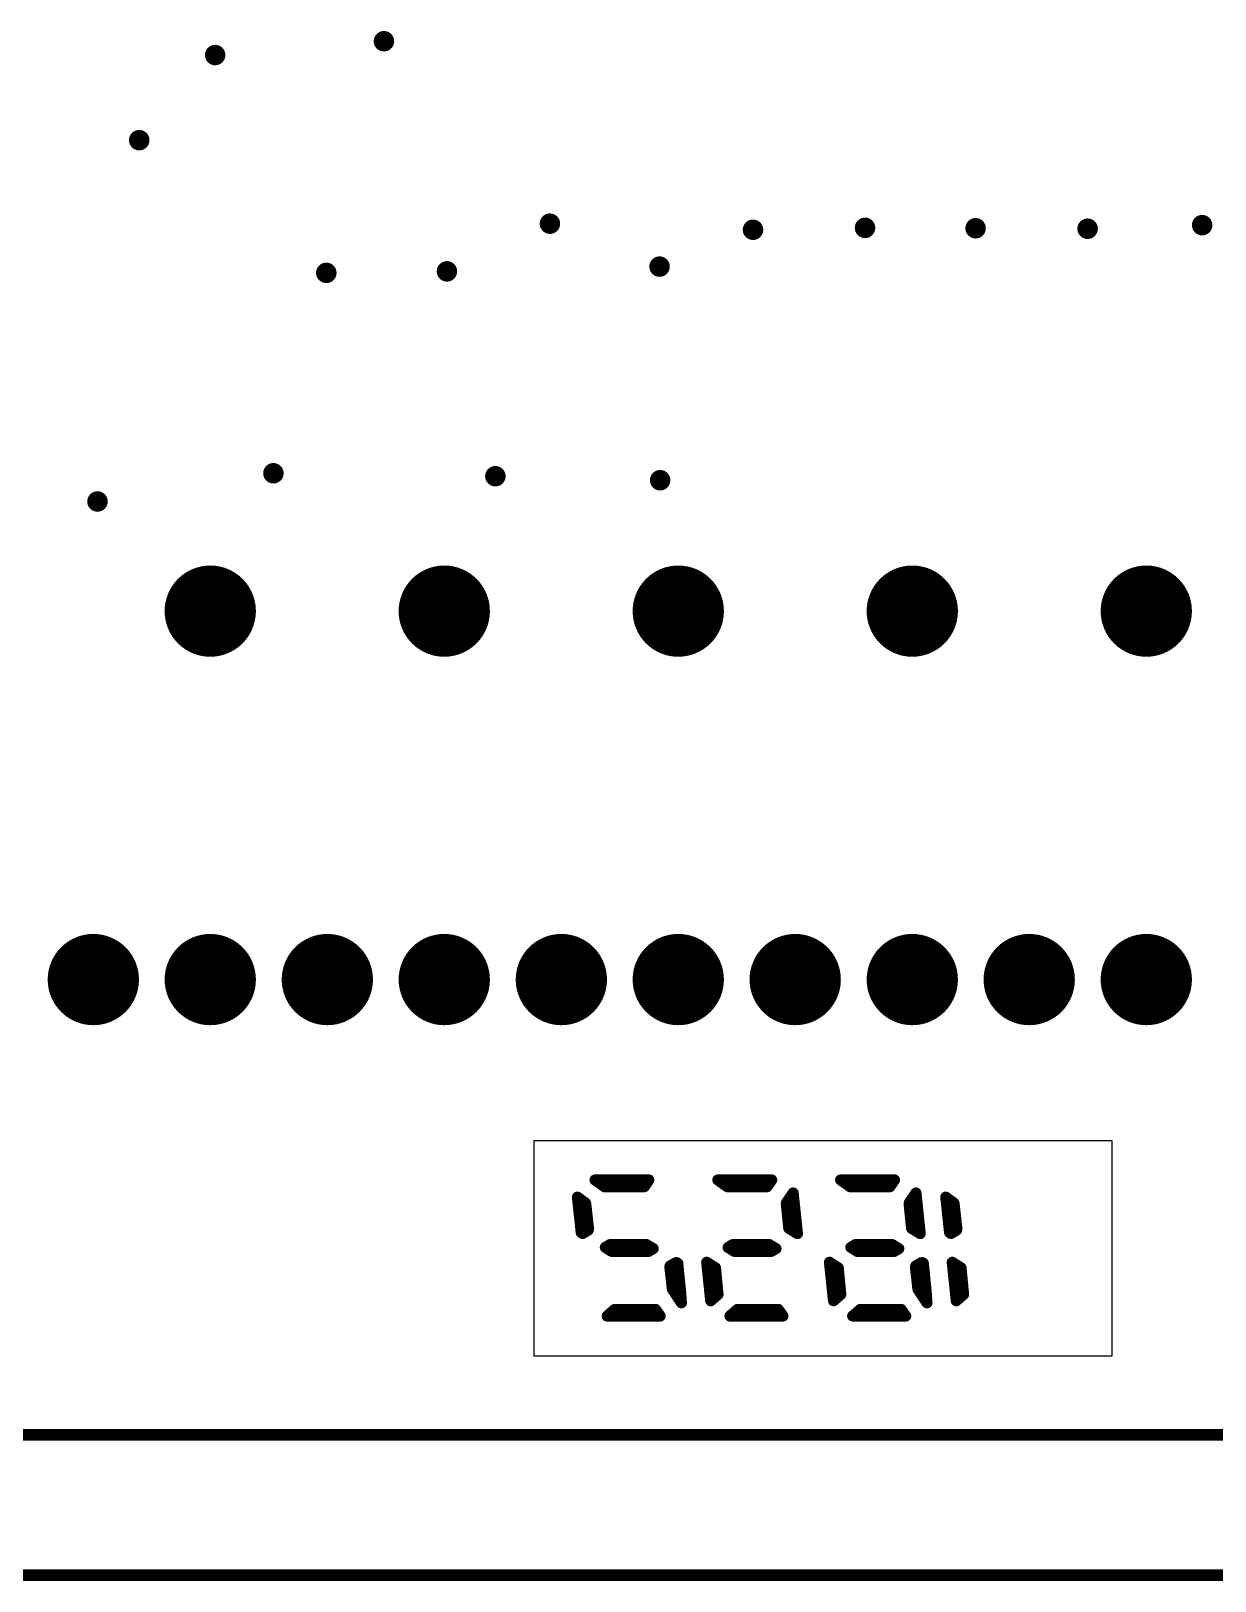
# Model space of a CAD drawing. Header units: inches. Extents: x -10 to 237, y -10 to 218.
# Drawn here: x 48.93 to 69.18, y 111.37 to 137.87 of the extents above; entities that cross this region are included whole.
import ezdxf

# ---------------------------------------------------------------- set-up
doc = ezdxf.new("R2010")
doc.units = ezdxf.units.IN
doc.header["$MEASUREMENT"] = 0
doc.layers.get('0').update_dxf_attribs({"color": 1})
doc.layers.add('1_DRL', color=12, linetype='Continuous')
doc.layers.add('3_GBS', color=52, linetype='Continuous')

# ---------------------------------------------------------------- blocks, each defined once
blk = doc.blocks.new('D11ROUND0_35001X0_35001')
at = {"const_width": 0.175005}
blk.add_lwpolyline([(0.087502, 0, 1), (-0.087502, 0, 1), (0.087502, 0)], format="xyb", dxfattribs=at)
blk = doc.blocks.new('D13ROUND1_1X1_1')
at = {"const_width": 0.55}
blk.add_lwpolyline([(0.275, 0, 1), (-0.275, 0, 1), (0.275, 0)], format="xyb", dxfattribs=at)
blk = doc.blocks.new('D74ROUND1_5605X1_5605')
at = {"const_width": 0.78025}
blk.add_lwpolyline([(0.390125, 0, 1), (-0.390125, 0, 1), (0.390125, 0)], format="xyb", dxfattribs=at)

msp = doc.modelspace()

# ---------------------------------------------------------------- linework, layer by layer
at = {"layer": '3_GBS'}
msp.add_lwpolyline([(67.4147, 115.21945), (67.4147, 118.89798), (57.53321, 118.89798), (57.53321, 115.21945)], close=True, dxfattribs=at)
for points, const_width in [([(58.57677, 118.22648), (58.73971, 118.11069)], 0.18999), ([(59.49762, 118.22648), (58.57677, 118.22648)], 0.18999), ([(58.73971, 118.11069), (59.41873, 118.11069)], 0.18999), ([(58.74367, 118.18993), (59.36874, 118.18993)], 0.18999), ([(59.41873, 118.11069), (59.49762, 118.22648)], 0.18999), ([(60.67577, 118.22648), (60.83871, 118.11069)], 0.18999), ([(61.59663, 118.22648), (60.67577, 118.22648)], 0.18999), ([(60.83871, 118.11069), (61.51773, 118.11069)], 0.18999), ([(60.84268, 118.18993), (61.46775, 118.18993)], 0.18999), ([(61.51773, 118.11069), (61.59663, 118.22648)], 0.18999), ([(62.7748, 118.22648), (62.93772, 118.11069)], 0.18999), ([(63.69566, 118.22648), (62.7748, 118.22648)], 0.18999), ([(62.93772, 118.11069), (63.61674, 118.11069)], 0.18999), ([(62.94168, 118.18993), (63.56675, 118.18993)], 0.18999), ([(63.61674, 118.11069), (63.69566, 118.22648)], 0.18999), ([(58.27578, 117.93273), (58.34078, 117.32771)], 0.18999), ([(58.40976, 117.8339), (58.27578, 117.93273)], 0.18999), ([(58.41776, 117.82095), (58.40976, 117.8339)], 0.18999), ([(61.85195, 117.84079), (61.84669, 117.81879)], 0.18999), ([(61.96396, 118.00347), (61.85195, 117.84079)], 0.18999), ([(62.03681, 117.30904), (61.96396, 118.00347)], 0.18999), ([(63.95095, 117.84079), (63.94569, 117.81879)], 0.18999), ([(64.06297, 118.00347), (63.95095, 117.84079)], 0.18999), ([(64.13581, 117.30904), (64.06297, 118.00347)], 0.18999), ([(64.57279, 117.93273), (64.63779, 117.32771)], 0.18999), ([(64.7068, 117.8339), (64.57279, 117.93273)], 0.18999), ([(64.71478, 117.82095), (64.7068, 117.8339)], 0.18999), ([(58.38236, 117.40967), (58.33798, 117.80931)], 0.18999), ([(58.46646, 117.38249), (58.41776, 117.82095)], 0.18999), ([(61.84669, 117.81879), (61.88926, 117.4002)], 0.18999), ([(61.91837, 117.82834), (61.96094, 117.40972)], 0.18999), ([(63.94569, 117.81879), (63.98826, 117.4002)], 0.18999), ([(64.01737, 117.82834), (64.05997, 117.40972)], 0.18999), ([(64.6794, 117.40967), (64.635, 117.80931)], 0.18999), ([(64.7635, 117.38249), (64.71478, 117.82095)], 0.18999), ([(58.34078, 117.32771), (58.36409, 117.31165)], 0.18999), ([(58.36409, 117.31165), (58.46054, 117.36796)], 0.18999), ([(58.46054, 117.36796), (58.46646, 117.38249)], 0.18999), ([(61.88926, 117.4002), (62.03681, 117.30904)], 0.18999), ([(63.98826, 117.4002), (64.13581, 117.30904)], 0.18999), ([(64.63779, 117.32771), (64.66114, 117.31165)], 0.18999), ([(64.66114, 117.31165), (64.75755, 117.36796)], 0.18999), ([(64.75755, 117.36796), (64.7635, 117.38249)], 0.18999), ([(58.83239, 117.12092), (58.75254, 117.07335)], 0.18999), ([(58.75254, 117.07335), (58.86209, 117.00513)], 0.18999), ([(59.45767, 117.12092), (58.83239, 117.12092)], 0.18999), ([(59.44177, 117.06733), (58.87761, 117.06733)], 0.18999), ([(59.57108, 117.05234), (59.45767, 117.12092)], 0.18999), ([(59.49102, 117.00513), (59.57108, 117.05234)], 0.18999), ([(60.9314, 117.12092), (60.85154, 117.07335)], 0.18999), ([(60.85154, 117.07335), (60.96109, 117.00513)], 0.18999), ([(61.55667, 117.12092), (60.9314, 117.12092)], 0.18999), ([(61.54077, 117.06733), (60.97661, 117.06733)], 0.18999), ([(61.67008, 117.05234), (61.55667, 117.12092)], 0.18999), ([(61.59002, 117.00513), (61.67008, 117.05234)], 0.18999), ([(63.03043, 117.12092), (62.95055, 117.07335)], 0.18999), ([(62.95055, 117.07335), (63.0601, 117.00513)], 0.18999), ([(63.65568, 117.12092), (63.03043, 117.12092)], 0.18999), ([(63.63978, 117.06733), (63.07562, 117.06733)], 0.18999), ([(63.76909, 117.05234), (63.65568, 117.12092)], 0.18999), ([(63.68905, 117.00513), (63.76909, 117.05234)], 0.18999), ([(58.86209, 117.00513), (59.49102, 117.00513)], 0.18999), ([(59.95888, 116.81193), (59.86061, 116.75603)], 0.18999), ([(59.97217, 116.81226), (59.95888, 116.81193)], 0.18999), ([(59.99096, 116.80045), (59.97217, 116.81226)], 0.18999), ([(60.04108, 116.29771), (59.99096, 116.80045)], 0.18999), ([(60.48563, 116.81871), (60.55416, 116.16085)], 0.18999), ([(60.63577, 116.72311), (60.48563, 116.81871)], 0.18999), ([(60.96109, 117.00513), (61.59002, 117.00513)], 0.18999), ([(62.58463, 116.81871), (62.65316, 116.16085)], 0.18999), ([(62.73477, 116.72311), (62.58463, 116.81871)], 0.18999), ([(63.0601, 117.00513), (63.68905, 117.00513)], 0.18999), ([(64.15689, 116.81193), (64.05862, 116.75603)], 0.18999), ([(64.17018, 116.81226), (64.15689, 116.81193)], 0.18999), ([(64.18898, 116.80045), (64.17018, 116.81226)], 0.18999), ([(64.23909, 116.29771), (64.18898, 116.80045)], 0.18999), ([(64.68364, 116.81871), (64.75217, 116.16085)], 0.18999), ([(64.83378, 116.72311), (64.68364, 116.81871)], 0.18999), ([(59.86061, 116.75603), (59.85558, 116.74249)], 0.18999), ([(59.85558, 116.74249), (59.89891, 116.35798)], 0.18999), ([(59.93166, 116.71473), (59.97499, 116.33027)], 0.18999), ([(60.58154, 116.2608), (60.53831, 116.71399)], 0.18999), ([(60.67903, 116.26992), (60.63577, 116.72311)], 0.18999), ([(62.68055, 116.2608), (62.63731, 116.71399)], 0.18999), ([(62.77803, 116.26992), (62.73477, 116.72311)], 0.18999), ([(64.05862, 116.75603), (64.05359, 116.74249)], 0.18999), ([(64.05359, 116.74249), (64.09693, 116.35798)], 0.18999), ([(64.12967, 116.71473), (64.173, 116.33027)], 0.18999), ([(64.77955, 116.2608), (64.73632, 116.71399)], 0.18999), ([(64.87704, 116.26992), (64.83378, 116.72311)], 0.18999), ([(59.89891, 116.35798), (60.05302, 116.12608)], 0.18999), ([(60.05302, 116.12608), (60.04108, 116.29771)], 0.18999), ([(60.55416, 116.16085), (60.67903, 116.26992)], 0.18999), ([(62.65316, 116.16085), (62.77803, 116.26992)], 0.18999), ([(64.09693, 116.35798), (64.25103, 116.12608)], 0.18999), ([(64.25103, 116.12608), (64.23909, 116.29771)], 0.18999), ([(64.75217, 116.16085), (64.87704, 116.26992)], 0.18999), ([(58.91416, 116.01305), (58.78327, 115.89959)], 0.18999), ([(59.61035, 116.01305), (58.91416, 116.01305)], 0.18999), ([(59.68967, 115.89959), (59.61035, 116.01305)], 0.18999), ([(61.01316, 116.01305), (60.88228, 115.89959)], 0.18999), ([(61.70935, 116.01305), (61.01316, 116.01305)], 0.18999), ([(61.78867, 115.89959), (61.70935, 116.01305)], 0.18999), ([(63.11217, 116.01305), (62.98128, 115.89959)], 0.18999), ([(63.80836, 116.01305), (63.11217, 116.01305)], 0.18999), ([(63.88768, 115.89959), (63.80836, 116.01305)], 0.18999), ([(58.78327, 115.89959), (59.68967, 115.89959)], 0.18999), ([(59.59003, 115.94396), (58.89384, 115.94396)], 0.18999), ([(60.88228, 115.89959), (61.78867, 115.89959)], 0.18999), ([(61.68903, 115.94396), (60.99284, 115.94396)], 0.18999), ([(62.98128, 115.89959), (63.88768, 115.89959)], 0.18999), ([(63.78804, 115.94396), (63.09185, 115.94396)], 0.18999), ([(0, 113.86977), (112.39477, 113.86977)], 0.2), ([(17.97997, 111.46978), (87.40983, 111.46978)], 0.2)]:
    msp.add_lwpolyline(points, dxfattribs=dict(at, const_width=const_width))
at = {"layer": '3_GBS', "const_width": 0.094995}
for points in [[(58.529273, 118.22648, 1), (58.624268, 118.22648, 1), (58.529273, 118.22648)], [(58.529273, 118.22648, 1), (58.624268, 118.22648, 1), (58.529273, 118.22648)], [(58.529273, 118.22648, 1), (58.624268, 118.22648, 1), (58.529273, 118.22648)], [(58.692213, 118.11069, 1), (58.787208, 118.11069, 1), (58.692213, 118.11069)], [(58.692213, 118.11069, 1), (58.787208, 118.11069, 1), (58.692213, 118.11069)], [(58.692213, 118.11069, 1), (58.787208, 118.11069, 1), (58.692213, 118.11069)], [(58.696173, 118.18993, 1), (58.791168, 118.18993, 1), (58.696173, 118.18993)], [(59.321243, 118.18993, 1), (59.416238, 118.18993, 1), (59.321243, 118.18993)], [(59.321243, 118.18993, 1), (59.416238, 118.18993, 1), (59.321243, 118.18993)], [(59.371232, 118.11069, 1), (59.466227, 118.11069, 1), (59.371232, 118.11069)], [(59.371232, 118.11069, 1), (59.466227, 118.11069, 1), (59.371232, 118.11069)], [(59.371232, 118.11069, 1), (59.466227, 118.11069, 1), (59.371232, 118.11069)], [(59.450122, 118.22648, 1), (59.545117, 118.22648, 1), (59.450122, 118.22648)], [(59.450122, 118.22648, 1), (59.545117, 118.22648, 1), (59.450122, 118.22648)], [(59.450122, 118.22648, 1), (59.545117, 118.22648, 1), (59.450122, 118.22648)], [(60.628273, 118.22648, 1), (60.723267, 118.22648, 1), (60.628273, 118.22648)], [(60.628273, 118.22648, 1), (60.723267, 118.22648, 1), (60.628273, 118.22648)], [(60.628273, 118.22648, 1), (60.723267, 118.22648, 1), (60.628273, 118.22648)], [(60.791213, 118.11069, 1), (60.886207, 118.11069, 1), (60.791213, 118.11069)], [(60.791213, 118.11069, 1), (60.886207, 118.11069, 1), (60.791213, 118.11069)], [(60.791213, 118.11069, 1), (60.886207, 118.11069, 1), (60.791213, 118.11069)], [(60.795183, 118.18993, 1), (60.890178, 118.18993, 1), (60.795183, 118.18993)], [(61.420253, 118.18993, 1), (61.515248, 118.18993, 1), (61.420253, 118.18993)], [(61.420253, 118.18993, 1), (61.515248, 118.18993, 1), (61.420253, 118.18993)], [(61.470233, 118.11069, 1), (61.565227, 118.11069, 1), (61.470233, 118.11069)], [(61.470233, 118.11069, 1), (61.565227, 118.11069, 1), (61.470233, 118.11069)], [(61.470233, 118.11069, 1), (61.565227, 118.11069, 1), (61.470233, 118.11069)], [(61.549132, 118.22648, 1), (61.644127, 118.22648, 1), (61.549132, 118.22648)], [(61.549132, 118.22648, 1), (61.644127, 118.22648, 1), (61.549132, 118.22648)], [(61.549132, 118.22648, 1), (61.644127, 118.22648, 1), (61.549132, 118.22648)], [(62.727303, 118.22648, 1), (62.822297, 118.22648, 1), (62.727303, 118.22648)], [(62.727303, 118.22648, 1), (62.822297, 118.22648, 1), (62.727303, 118.22648)], [(62.727303, 118.22648, 1), (62.822297, 118.22648, 1), (62.727303, 118.22648)], [(62.890223, 118.11069, 1), (62.985217, 118.11069, 1), (62.890223, 118.11069)], [(62.890223, 118.11069, 1), (62.985217, 118.11069, 1), (62.890223, 118.11069)], [(62.890223, 118.11069, 1), (62.985217, 118.11069, 1), (62.890223, 118.11069)], [(62.894182, 118.18993, 1), (62.989177, 118.18993, 1), (62.894182, 118.18993)], [(63.519253, 118.18993, 1), (63.614247, 118.18993, 1), (63.519253, 118.18993)], [(63.519253, 118.18993, 1), (63.614247, 118.18993, 1), (63.519253, 118.18993)], [(63.569243, 118.11069, 1), (63.664237, 118.11069, 1), (63.569243, 118.11069)], [(63.569243, 118.11069, 1), (63.664237, 118.11069, 1), (63.569243, 118.11069)], [(63.569243, 118.11069, 1), (63.664237, 118.11069, 1), (63.569243, 118.11069)], [(63.648162, 118.22648, 1), (63.743157, 118.22648, 1), (63.648162, 118.22648)], [(63.648162, 118.22648, 1), (63.743157, 118.22648, 1), (63.648162, 118.22648)], [(63.648162, 118.22648, 1), (63.743157, 118.22648, 1), (63.648162, 118.22648)], [(58.228282, 117.93273, 1), (58.323277, 117.93273, 1), (58.228282, 117.93273)], [(58.228282, 117.93273, 1), (58.323277, 117.93273, 1), (58.228282, 117.93273)], [(58.228282, 117.93273, 1), (58.323277, 117.93273, 1), (58.228282, 117.93273)], [(58.362263, 117.8339, 1), (58.457257, 117.8339, 1), (58.362263, 117.8339)], [(58.362263, 117.8339, 1), (58.457257, 117.8339, 1), (58.362263, 117.8339)], [(58.362263, 117.8339, 1), (58.457257, 117.8339, 1), (58.362263, 117.8339)], [(61.804453, 117.84079, 1), (61.899448, 117.84079, 1), (61.804453, 117.84079)], [(61.804453, 117.84079, 1), (61.899448, 117.84079, 1), (61.804453, 117.84079)], [(61.804453, 117.84079, 1), (61.899448, 117.84079, 1), (61.804453, 117.84079)], [(61.916463, 118.00347, 1), (62.011457, 118.00347, 1), (61.916463, 118.00347)], [(61.916463, 118.00347, 1), (62.011457, 118.00347, 1), (61.916463, 118.00347)], [(61.916463, 118.00347, 1), (62.011457, 118.00347, 1), (61.916463, 118.00347)], [(63.903453, 117.84079, 1), (63.998447, 117.84079, 1), (63.903453, 117.84079)], [(63.903453, 117.84079, 1), (63.998447, 117.84079, 1), (63.903453, 117.84079)], [(63.903453, 117.84079, 1), (63.998447, 117.84079, 1), (63.903453, 117.84079)], [(64.015473, 118.00347, 1), (64.110468, 118.00347, 1), (64.015473, 118.00347)], [(64.015473, 118.00347, 1), (64.110468, 118.00347, 1), (64.015473, 118.00347)], [(64.015473, 118.00347, 1), (64.110468, 118.00347, 1), (64.015473, 118.00347)], [(64.525292, 117.93273, 1), (64.620288, 117.93273, 1), (64.525292, 117.93273)], [(64.525292, 117.93273, 1), (64.620288, 117.93273, 1), (64.525292, 117.93273)], [(64.525292, 117.93273, 1), (64.620288, 117.93273, 1), (64.525292, 117.93273)], [(64.659302, 117.8339, 1), (64.754298, 117.8339, 1), (64.659302, 117.8339)], [(64.659302, 117.8339, 1), (64.754298, 117.8339, 1), (64.659302, 117.8339)], [(64.659302, 117.8339, 1), (64.754298, 117.8339, 1), (64.659302, 117.8339)], [(58.290483, 117.80931, 1), (58.385478, 117.80931, 1), (58.290483, 117.80931)], [(58.290483, 117.80931, 1), (58.385478, 117.80931, 1), (58.290483, 117.80931)], [(58.370263, 117.82095, 1), (58.465258, 117.82095, 1), (58.370263, 117.82095)], [(58.370263, 117.82095, 1), (58.465258, 117.82095, 1), (58.370263, 117.82095)], [(58.370263, 117.82095, 1), (58.465258, 117.82095, 1), (58.370263, 117.82095)], [(61.799193, 117.81879, 1), (61.894188, 117.81879, 1), (61.799193, 117.81879)], [(61.799193, 117.81879, 1), (61.894188, 117.81879, 1), (61.799193, 117.81879)], [(61.799193, 117.81879, 1), (61.894188, 117.81879, 1), (61.799193, 117.81879)], [(61.870873, 117.82834, 1), (61.965868, 117.82834, 1), (61.870873, 117.82834)], [(63.898193, 117.81879, 1), (63.993187, 117.81879, 1), (63.898193, 117.81879)], [(63.898193, 117.81879, 1), (63.993187, 117.81879, 1), (63.898193, 117.81879)], [(63.898193, 117.81879, 1), (63.993187, 117.81879, 1), (63.898193, 117.81879)], [(63.969873, 117.82834, 1), (64.064868, 117.82834, 1), (63.969873, 117.82834)], [(64.587502, 117.80931, 1), (64.682498, 117.80931, 1), (64.587502, 117.80931)], [(64.587502, 117.80931, 1), (64.682498, 117.80931, 1), (64.587502, 117.80931)], [(64.667282, 117.82095, 1), (64.762278, 117.82095, 1), (64.667282, 117.82095)], [(64.667282, 117.82095, 1), (64.762278, 117.82095, 1), (64.667282, 117.82095)], [(64.667282, 117.82095, 1), (64.762278, 117.82095, 1), (64.667282, 117.82095)], [(58.293283, 117.32771, 1), (58.388278, 117.32771, 1), (58.293283, 117.32771)], [(58.293283, 117.32771, 1), (58.388278, 117.32771, 1), (58.293283, 117.32771)], [(58.293283, 117.32771, 1), (58.388278, 117.32771, 1), (58.293283, 117.32771)], [(58.316592, 117.31165, 1), (58.411587, 117.31165, 1), (58.316592, 117.31165)], [(58.316592, 117.31165, 1), (58.411587, 117.31165, 1), (58.316592, 117.31165)], [(58.316592, 117.31165, 1), (58.411587, 117.31165, 1), (58.316592, 117.31165)], [(58.334863, 117.40967, 1), (58.429857, 117.40967, 1), (58.334863, 117.40967)], [(58.413043, 117.36796, 1), (58.508038, 117.36796, 1), (58.413043, 117.36796)], [(58.413043, 117.36796, 1), (58.508038, 117.36796, 1), (58.413043, 117.36796)], [(58.413043, 117.36796, 1), (58.508038, 117.36796, 1), (58.413043, 117.36796)], [(58.418962, 117.38249, 1), (58.513957, 117.38249, 1), (58.418962, 117.38249)], [(58.418962, 117.38249, 1), (58.513957, 117.38249, 1), (58.418962, 117.38249)], [(58.418962, 117.38249, 1), (58.513957, 117.38249, 1), (58.418962, 117.38249)], [(61.841763, 117.4002, 1), (61.936757, 117.4002, 1), (61.841763, 117.4002)], [(61.841763, 117.4002, 1), (61.936757, 117.4002, 1), (61.841763, 117.4002)], [(61.841763, 117.4002, 1), (61.936757, 117.4002, 1), (61.841763, 117.4002)], [(61.913443, 117.40972, 1), (62.008437, 117.40972, 1), (61.913443, 117.40972)], [(61.913443, 117.40972, 1), (62.008437, 117.40972, 1), (61.913443, 117.40972)], [(61.989313, 117.30904, 1), (62.084308, 117.30904, 1), (61.989313, 117.30904)], [(61.989313, 117.30904, 1), (62.084308, 117.30904, 1), (61.989313, 117.30904)], [(61.989313, 117.30904, 1), (62.084308, 117.30904, 1), (61.989313, 117.30904)], [(63.940762, 117.4002, 1), (64.035758, 117.4002, 1), (63.940762, 117.4002)], [(63.940762, 117.4002, 1), (64.035758, 117.4002, 1), (63.940762, 117.4002)], [(63.940762, 117.4002, 1), (64.035758, 117.4002, 1), (63.940762, 117.4002)], [(64.012473, 117.40972, 1), (64.107468, 117.40972, 1), (64.012473, 117.40972)], [(64.012473, 117.40972, 1), (64.107468, 117.40972, 1), (64.012473, 117.40972)], [(64.088313, 117.30904, 1), (64.183308, 117.30904, 1), (64.088313, 117.30904)], [(64.088313, 117.30904, 1), (64.183308, 117.30904, 1), (64.088313, 117.30904)], [(64.088313, 117.30904, 1), (64.183308, 117.30904, 1), (64.088313, 117.30904)], [(64.590292, 117.32771, 1), (64.685288, 117.32771, 1), (64.590292, 117.32771)], [(64.590292, 117.32771, 1), (64.685288, 117.32771, 1), (64.590292, 117.32771)], [(64.590292, 117.32771, 1), (64.685288, 117.32771, 1), (64.590292, 117.32771)], [(64.613642, 117.31165, 1), (64.708638, 117.31165, 1), (64.613642, 117.31165)], [(64.613642, 117.31165, 1), (64.708638, 117.31165, 1), (64.613642, 117.31165)], [(64.613642, 117.31165, 1), (64.708638, 117.31165, 1), (64.613642, 117.31165)], [(64.631902, 117.40967, 1), (64.726898, 117.40967, 1), (64.631902, 117.40967)], [(64.710052, 117.36796, 1), (64.805048, 117.36796, 1), (64.710052, 117.36796)], [(64.710052, 117.36796, 1), (64.805048, 117.36796, 1), (64.710052, 117.36796)], [(64.710052, 117.36796, 1), (64.805048, 117.36796, 1), (64.710052, 117.36796)], [(64.716002, 117.38249, 1), (64.810997, 117.38249, 1), (64.716002, 117.38249)], [(64.716002, 117.38249, 1), (64.810997, 117.38249, 1), (64.716002, 117.38249)], [(64.716002, 117.38249, 1), (64.810997, 117.38249, 1), (64.716002, 117.38249)], [(58.705043, 117.07335, 1), (58.800038, 117.07335, 1), (58.705043, 117.07335)], [(58.705043, 117.07335, 1), (58.800038, 117.07335, 1), (58.705043, 117.07335)], [(58.705043, 117.07335, 1), (58.800038, 117.07335, 1), (58.705043, 117.07335)], [(58.784892, 117.12092, 1), (58.879887, 117.12092, 1), (58.784892, 117.12092)], [(58.784892, 117.12092, 1), (58.879887, 117.12092, 1), (58.784892, 117.12092)], [(58.784892, 117.12092, 1), (58.879887, 117.12092, 1), (58.784892, 117.12092)], [(58.830112, 117.06733, 1), (58.925107, 117.06733, 1), (58.830112, 117.06733)], [(58.830112, 117.06733, 1), (58.925107, 117.06733, 1), (58.830112, 117.06733)], [(59.394273, 117.06733, 1), (59.489267, 117.06733, 1), (59.394273, 117.06733)], [(59.410173, 117.12092, 1), (59.505167, 117.12092, 1), (59.410173, 117.12092)], [(59.410173, 117.12092, 1), (59.505167, 117.12092, 1), (59.410173, 117.12092)], [(59.410173, 117.12092, 1), (59.505167, 117.12092, 1), (59.410173, 117.12092)], [(59.523583, 117.05234, 1), (59.618578, 117.05234, 1), (59.523583, 117.05234)], [(59.523583, 117.05234, 1), (59.618578, 117.05234, 1), (59.523583, 117.05234)], [(59.523583, 117.05234, 1), (59.618578, 117.05234, 1), (59.523583, 117.05234)], [(60.804043, 117.07335, 1), (60.899037, 117.07335, 1), (60.804043, 117.07335)], [(60.804043, 117.07335, 1), (60.899037, 117.07335, 1), (60.804043, 117.07335)], [(60.804043, 117.07335, 1), (60.899037, 117.07335, 1), (60.804043, 117.07335)], [(60.883902, 117.12092, 1), (60.978897, 117.12092, 1), (60.883902, 117.12092)], [(60.883902, 117.12092, 1), (60.978897, 117.12092, 1), (60.883902, 117.12092)], [(60.883902, 117.12092, 1), (60.978897, 117.12092, 1), (60.883902, 117.12092)], [(60.929113, 117.06733, 1), (61.024108, 117.06733, 1), (60.929113, 117.06733)], [(60.929113, 117.06733, 1), (61.024108, 117.06733, 1), (60.929113, 117.06733)], [(61.493273, 117.06733, 1), (61.588268, 117.06733, 1), (61.493273, 117.06733)], [(61.509172, 117.12092, 1), (61.604167, 117.12092, 1), (61.509172, 117.12092)], [(61.509172, 117.12092, 1), (61.604167, 117.12092, 1), (61.509172, 117.12092)], [(61.509172, 117.12092, 1), (61.604167, 117.12092, 1), (61.509172, 117.12092)], [(61.622583, 117.05234, 1), (61.717577, 117.05234, 1), (61.622583, 117.05234)], [(61.622583, 117.05234, 1), (61.717577, 117.05234, 1), (61.622583, 117.05234)], [(61.622583, 117.05234, 1), (61.717577, 117.05234, 1), (61.622583, 117.05234)], [(62.903053, 117.07335, 1), (62.998047, 117.07335, 1), (62.903053, 117.07335)], [(62.903053, 117.07335, 1), (62.998047, 117.07335, 1), (62.903053, 117.07335)], [(62.903053, 117.07335, 1), (62.998047, 117.07335, 1), (62.903053, 117.07335)], [(62.982933, 117.12092, 1), (63.077928, 117.12092, 1), (62.982933, 117.12092)], [(62.982933, 117.12092, 1), (63.077928, 117.12092, 1), (62.982933, 117.12092)], [(62.982933, 117.12092, 1), (63.077928, 117.12092, 1), (62.982933, 117.12092)], [(63.028123, 117.06733, 1), (63.123117, 117.06733, 1), (63.028123, 117.06733)], [(63.028123, 117.06733, 1), (63.123117, 117.06733, 1), (63.028123, 117.06733)], [(63.592283, 117.06733, 1), (63.687278, 117.06733, 1), (63.592283, 117.06733)], [(63.608182, 117.12092, 1), (63.703177, 117.12092, 1), (63.608182, 117.12092)], [(63.608182, 117.12092, 1), (63.703177, 117.12092, 1), (63.608182, 117.12092)], [(63.608182, 117.12092, 1), (63.703177, 117.12092, 1), (63.608182, 117.12092)], [(63.721593, 117.05234, 1), (63.816587, 117.05234, 1), (63.721593, 117.05234)], [(63.721593, 117.05234, 1), (63.816587, 117.05234, 1), (63.721593, 117.05234)], [(63.721593, 117.05234, 1), (63.816587, 117.05234, 1), (63.721593, 117.05234)], [(58.814593, 117.00513, 1), (58.909588, 117.00513, 1), (58.814593, 117.00513)], [(58.814593, 117.00513, 1), (58.909588, 117.00513, 1), (58.814593, 117.00513)], [(58.814593, 117.00513, 1), (58.909588, 117.00513, 1), (58.814593, 117.00513)], [(59.443523, 117.00513, 1), (59.538517, 117.00513, 1), (59.443523, 117.00513)], [(59.443523, 117.00513, 1), (59.538517, 117.00513, 1), (59.443523, 117.00513)], [(59.443523, 117.00513, 1), (59.538517, 117.00513, 1), (59.443523, 117.00513)], [(59.911383, 116.81193, 1), (60.006377, 116.81193, 1), (59.911383, 116.81193)], [(59.911383, 116.81193, 1), (60.006377, 116.81193, 1), (59.911383, 116.81193)], [(59.911383, 116.81193, 1), (60.006377, 116.81193, 1), (59.911383, 116.81193)], [(59.924673, 116.81226, 1), (60.019667, 116.81226, 1), (59.924673, 116.81226)], [(59.924673, 116.81226, 1), (60.019667, 116.81226, 1), (59.924673, 116.81226)], [(59.924673, 116.81226, 1), (60.019667, 116.81226, 1), (59.924673, 116.81226)], [(59.943463, 116.80045, 1), (60.038458, 116.80045, 1), (59.943463, 116.80045)], [(59.943463, 116.80045, 1), (60.038458, 116.80045, 1), (59.943463, 116.80045)], [(59.943463, 116.80045, 1), (60.038458, 116.80045, 1), (59.943463, 116.80045)], [(60.438133, 116.81871, 1), (60.533127, 116.81871, 1), (60.438133, 116.81871)], [(60.438133, 116.81871, 1), (60.533127, 116.81871, 1), (60.438133, 116.81871)], [(60.438133, 116.81871, 1), (60.533127, 116.81871, 1), (60.438133, 116.81871)], [(60.913593, 117.00513, 1), (61.008587, 117.00513, 1), (60.913593, 117.00513)], [(60.913593, 117.00513, 1), (61.008587, 117.00513, 1), (60.913593, 117.00513)], [(60.913593, 117.00513, 1), (61.008587, 117.00513, 1), (60.913593, 117.00513)], [(61.542523, 117.00513, 1), (61.637518, 117.00513, 1), (61.542523, 117.00513)], [(61.542523, 117.00513, 1), (61.637518, 117.00513, 1), (61.542523, 117.00513)], [(61.542523, 117.00513, 1), (61.637518, 117.00513, 1), (61.542523, 117.00513)], [(62.537132, 116.81871, 1), (62.632127, 116.81871, 1), (62.537132, 116.81871)], [(62.537132, 116.81871, 1), (62.632127, 116.81871, 1), (62.537132, 116.81871)], [(62.537132, 116.81871, 1), (62.632127, 116.81871, 1), (62.537132, 116.81871)], [(63.012603, 117.00513, 1), (63.107597, 117.00513, 1), (63.012603, 117.00513)], [(63.012603, 117.00513, 1), (63.107597, 117.00513, 1), (63.012603, 117.00513)], [(63.012603, 117.00513, 1), (63.107597, 117.00513, 1), (63.012603, 117.00513)], [(63.641553, 117.00513, 1), (63.736548, 117.00513, 1), (63.641553, 117.00513)], [(63.641553, 117.00513, 1), (63.736548, 117.00513, 1), (63.641553, 117.00513)], [(63.641553, 117.00513, 1), (63.736548, 117.00513, 1), (63.641553, 117.00513)], [(64.109392, 116.81193, 1), (64.204388, 116.81193, 1), (64.109392, 116.81193)], [(64.109392, 116.81193, 1), (64.204388, 116.81193, 1), (64.109392, 116.81193)], [(64.109392, 116.81193, 1), (64.204388, 116.81193, 1), (64.109392, 116.81193)], [(64.122682, 116.81226, 1), (64.217678, 116.81226, 1), (64.122682, 116.81226)], [(64.122682, 116.81226, 1), (64.217678, 116.81226, 1), (64.122682, 116.81226)], [(64.122682, 116.81226, 1), (64.217678, 116.81226, 1), (64.122682, 116.81226)], [(64.141482, 116.80045, 1), (64.236478, 116.80045, 1), (64.141482, 116.80045)], [(64.141482, 116.80045, 1), (64.236478, 116.80045, 1), (64.141482, 116.80045)], [(64.141482, 116.80045, 1), (64.236478, 116.80045, 1), (64.141482, 116.80045)], [(64.636142, 116.81871, 1), (64.731138, 116.81871, 1), (64.636142, 116.81871)], [(64.636142, 116.81871, 1), (64.731138, 116.81871, 1), (64.636142, 116.81871)], [(64.636142, 116.81871, 1), (64.731138, 116.81871, 1), (64.636142, 116.81871)], [(59.808083, 116.74249, 1), (59.903078, 116.74249, 1), (59.808083, 116.74249)], [(59.808083, 116.74249, 1), (59.903078, 116.74249, 1), (59.808083, 116.74249)], [(59.808083, 116.74249, 1), (59.903078, 116.74249, 1), (59.808083, 116.74249)], [(59.813113, 116.75603, 1), (59.908108, 116.75603, 1), (59.813113, 116.75603)], [(59.813113, 116.75603, 1), (59.908108, 116.75603, 1), (59.813113, 116.75603)], [(59.813113, 116.75603, 1), (59.908108, 116.75603, 1), (59.813113, 116.75603)], [(59.884163, 116.71473, 1), (59.979157, 116.71473, 1), (59.884163, 116.71473)], [(60.490813, 116.71399, 1), (60.585808, 116.71399, 1), (60.490813, 116.71399)], [(60.490813, 116.71399, 1), (60.585808, 116.71399, 1), (60.490813, 116.71399)], [(60.588273, 116.72311, 1), (60.683267, 116.72311, 1), (60.588273, 116.72311)], [(60.588273, 116.72311, 1), (60.683267, 116.72311, 1), (60.588273, 116.72311)], [(60.588273, 116.72311, 1), (60.683267, 116.72311, 1), (60.588273, 116.72311)], [(62.589813, 116.71399, 1), (62.684807, 116.71399, 1), (62.589813, 116.71399)], [(62.589813, 116.71399, 1), (62.684807, 116.71399, 1), (62.589813, 116.71399)], [(62.687272, 116.72311, 1), (62.782267, 116.72311, 1), (62.687272, 116.72311)], [(62.687272, 116.72311, 1), (62.782267, 116.72311, 1), (62.687272, 116.72311)], [(62.687272, 116.72311, 1), (62.782267, 116.72311, 1), (62.687272, 116.72311)], [(64.006092, 116.74249, 1), (64.101088, 116.74249, 1), (64.006092, 116.74249)], [(64.006092, 116.74249, 1), (64.101088, 116.74249, 1), (64.006092, 116.74249)], [(64.006092, 116.74249, 1), (64.101088, 116.74249, 1), (64.006092, 116.74249)], [(64.011122, 116.75603, 1), (64.106118, 116.75603, 1), (64.011122, 116.75603)], [(64.011122, 116.75603, 1), (64.106118, 116.75603, 1), (64.011122, 116.75603)], [(64.011122, 116.75603, 1), (64.106118, 116.75603, 1), (64.011122, 116.75603)], [(64.082172, 116.71473, 1), (64.177168, 116.71473, 1), (64.082172, 116.71473)], [(64.688823, 116.71399, 1), (64.783818, 116.71399, 1), (64.688823, 116.71399)], [(64.688823, 116.71399, 1), (64.783818, 116.71399, 1), (64.688823, 116.71399)], [(64.786282, 116.72311, 1), (64.881278, 116.72311, 1), (64.786282, 116.72311)], [(64.786282, 116.72311, 1), (64.881278, 116.72311, 1), (64.786282, 116.72311)], [(64.786282, 116.72311, 1), (64.881278, 116.72311, 1), (64.786282, 116.72311)], [(59.851413, 116.35798, 1), (59.946407, 116.35798, 1), (59.851413, 116.35798)], [(59.851413, 116.35798, 1), (59.946407, 116.35798, 1), (59.851413, 116.35798)], [(59.851413, 116.35798, 1), (59.946407, 116.35798, 1), (59.851413, 116.35798)], [(59.927493, 116.33027, 1), (60.022487, 116.33027, 1), (59.927493, 116.33027)], [(59.927493, 116.33027, 1), (60.022487, 116.33027, 1), (59.927493, 116.33027)], [(59.993583, 116.29771, 1), (60.088578, 116.29771, 1), (59.993583, 116.29771)], [(59.993583, 116.29771, 1), (60.088578, 116.29771, 1), (59.993583, 116.29771)], [(59.993583, 116.29771, 1), (60.088578, 116.29771, 1), (59.993583, 116.29771)], [(60.534042, 116.2608, 1), (60.629037, 116.2608, 1), (60.534042, 116.2608)], [(60.631532, 116.26992, 1), (60.726527, 116.26992, 1), (60.631532, 116.26992)], [(60.631532, 116.26992, 1), (60.726527, 116.26992, 1), (60.631532, 116.26992)], [(60.631532, 116.26992, 1), (60.726527, 116.26992, 1), (60.631532, 116.26992)], [(62.633052, 116.2608, 1), (62.728047, 116.2608, 1), (62.633052, 116.2608)], [(62.730533, 116.26992, 1), (62.825528, 116.26992, 1), (62.730533, 116.26992)], [(62.730533, 116.26992, 1), (62.825528, 116.26992, 1), (62.730533, 116.26992)], [(62.730533, 116.26992, 1), (62.825528, 116.26992, 1), (62.730533, 116.26992)], [(64.049432, 116.35798, 1), (64.144428, 116.35798, 1), (64.049432, 116.35798)], [(64.049432, 116.35798, 1), (64.144428, 116.35798, 1), (64.049432, 116.35798)], [(64.049432, 116.35798, 1), (64.144428, 116.35798, 1), (64.049432, 116.35798)], [(64.125502, 116.33027, 1), (64.220498, 116.33027, 1), (64.125502, 116.33027)], [(64.125502, 116.33027, 1), (64.220498, 116.33027, 1), (64.125502, 116.33027)], [(64.191592, 116.29771, 1), (64.286588, 116.29771, 1), (64.191592, 116.29771)], [(64.191592, 116.29771, 1), (64.286588, 116.29771, 1), (64.191592, 116.29771)], [(64.191592, 116.29771, 1), (64.286588, 116.29771, 1), (64.191592, 116.29771)], [(64.732052, 116.2608, 1), (64.827048, 116.2608, 1), (64.732052, 116.2608)], [(64.829542, 116.26992, 1), (64.924538, 116.26992, 1), (64.829542, 116.26992)], [(64.829542, 116.26992, 1), (64.924538, 116.26992, 1), (64.829542, 116.26992)], [(64.829542, 116.26992, 1), (64.924538, 116.26992, 1), (64.829542, 116.26992)], [(58.866663, 116.01305, 1), (58.961658, 116.01305, 1), (58.866663, 116.01305)], [(58.866663, 116.01305, 1), (58.961658, 116.01305, 1), (58.866663, 116.01305)], [(58.866663, 116.01305, 1), (58.961658, 116.01305, 1), (58.866663, 116.01305)], [(59.562852, 116.01305, 1), (59.657847, 116.01305, 1), (59.562852, 116.01305)], [(59.562852, 116.01305, 1), (59.657847, 116.01305, 1), (59.562852, 116.01305)], [(59.562852, 116.01305, 1), (59.657847, 116.01305, 1), (59.562852, 116.01305)], [(60.005522, 116.12608, 1), (60.100517, 116.12608, 1), (60.005522, 116.12608)], [(60.005522, 116.12608, 1), (60.100517, 116.12608, 1), (60.005522, 116.12608)], [(60.005522, 116.12608, 1), (60.100517, 116.12608, 1), (60.005522, 116.12608)], [(60.506663, 116.16085, 1), (60.601658, 116.16085, 1), (60.506663, 116.16085)], [(60.506663, 116.16085, 1), (60.601658, 116.16085, 1), (60.506663, 116.16085)], [(60.506663, 116.16085, 1), (60.601658, 116.16085, 1), (60.506663, 116.16085)], [(60.965663, 116.01305, 1), (61.060657, 116.01305, 1), (60.965663, 116.01305)], [(60.965663, 116.01305, 1), (61.060657, 116.01305, 1), (60.965663, 116.01305)], [(60.965663, 116.01305, 1), (61.060657, 116.01305, 1), (60.965663, 116.01305)], [(61.661853, 116.01305, 1), (61.756847, 116.01305, 1), (61.661853, 116.01305)], [(61.661853, 116.01305, 1), (61.756847, 116.01305, 1), (61.661853, 116.01305)], [(61.661853, 116.01305, 1), (61.756847, 116.01305, 1), (61.661853, 116.01305)], [(62.605663, 116.16085, 1), (62.700657, 116.16085, 1), (62.605663, 116.16085)], [(62.605663, 116.16085, 1), (62.700657, 116.16085, 1), (62.605663, 116.16085)], [(62.605663, 116.16085, 1), (62.700657, 116.16085, 1), (62.605663, 116.16085)], [(63.064673, 116.01305, 1), (63.159667, 116.01305, 1), (63.064673, 116.01305)], [(63.064673, 116.01305, 1), (63.159667, 116.01305, 1), (63.064673, 116.01305)], [(63.064673, 116.01305, 1), (63.159667, 116.01305, 1), (63.064673, 116.01305)], [(63.760863, 116.01305, 1), (63.855857, 116.01305, 1), (63.760863, 116.01305)], [(63.760863, 116.01305, 1), (63.855857, 116.01305, 1), (63.760863, 116.01305)], [(63.760863, 116.01305, 1), (63.855857, 116.01305, 1), (63.760863, 116.01305)], [(64.203532, 116.12608, 1), (64.298528, 116.12608, 1), (64.203532, 116.12608)], [(64.203532, 116.12608, 1), (64.298528, 116.12608, 1), (64.203532, 116.12608)], [(64.203532, 116.12608, 1), (64.298528, 116.12608, 1), (64.203532, 116.12608)], [(64.704673, 116.16085, 1), (64.799668, 116.16085, 1), (64.704673, 116.16085)], [(64.704673, 116.16085, 1), (64.799668, 116.16085, 1), (64.704673, 116.16085)], [(64.704673, 116.16085, 1), (64.799668, 116.16085, 1), (64.704673, 116.16085)], [(58.735773, 115.89959, 1), (58.830768, 115.89959, 1), (58.735773, 115.89959)], [(58.735773, 115.89959, 1), (58.830768, 115.89959, 1), (58.735773, 115.89959)], [(58.735773, 115.89959, 1), (58.830768, 115.89959, 1), (58.735773, 115.89959)], [(58.846342, 115.94396, 1), (58.941337, 115.94396, 1), (58.846342, 115.94396)], [(58.846342, 115.94396, 1), (58.941337, 115.94396, 1), (58.846342, 115.94396)], [(59.542533, 115.94396, 1), (59.637527, 115.94396, 1), (59.542533, 115.94396)], [(59.642173, 115.89959, 1), (59.737167, 115.89959, 1), (59.642173, 115.89959)], [(59.642173, 115.89959, 1), (59.737167, 115.89959, 1), (59.642173, 115.89959)], [(59.642173, 115.89959, 1), (59.737167, 115.89959, 1), (59.642173, 115.89959)], [(60.834783, 115.89959, 1), (60.929778, 115.89959, 1), (60.834783, 115.89959)], [(60.834783, 115.89959, 1), (60.929778, 115.89959, 1), (60.834783, 115.89959)], [(60.834783, 115.89959, 1), (60.929778, 115.89959, 1), (60.834783, 115.89959)], [(60.945343, 115.94396, 1), (61.040338, 115.94396, 1), (60.945343, 115.94396)], [(60.945343, 115.94396, 1), (61.040338, 115.94396, 1), (60.945343, 115.94396)], [(61.641533, 115.94396, 1), (61.736528, 115.94396, 1), (61.641533, 115.94396)], [(61.741173, 115.89959, 1), (61.836168, 115.89959, 1), (61.741173, 115.89959)], [(61.741173, 115.89959, 1), (61.836168, 115.89959, 1), (61.741173, 115.89959)], [(61.741173, 115.89959, 1), (61.836168, 115.89959, 1), (61.741173, 115.89959)], [(62.933783, 115.89959, 1), (63.028777, 115.89959, 1), (62.933783, 115.89959)], [(62.933783, 115.89959, 1), (63.028777, 115.89959, 1), (62.933783, 115.89959)], [(62.933783, 115.89959, 1), (63.028777, 115.89959, 1), (62.933783, 115.89959)], [(63.044353, 115.94396, 1), (63.139348, 115.94396, 1), (63.044353, 115.94396)], [(63.044353, 115.94396, 1), (63.139348, 115.94396, 1), (63.044353, 115.94396)], [(63.740543, 115.94396, 1), (63.835538, 115.94396, 1), (63.740543, 115.94396)], [(63.840183, 115.89959, 1), (63.935178, 115.89959, 1), (63.840183, 115.89959)], [(63.840183, 115.89959, 1), (63.935178, 115.89959, 1), (63.840183, 115.89959)], [(63.840183, 115.89959, 1), (63.935178, 115.89959, 1), (63.840183, 115.89959)]]:
    msp.add_lwpolyline(points, format="xyb", close=True, dxfattribs=at)

# ---------------------------------------------------------------- block references
at = {"layer": '1_DRL'}
for name, p in [('D11ROUND0_35001X0_35001', (54.96814, 137.69497)), ('D11ROUND0_35001X0_35001', (52.0827, 137.45875)), ('D11ROUND0_35001X0_35001', (50.78476, 136.00333)), ('D11ROUND0_35001X0_35001', (57.80532, 134.57585)), ('D11ROUND0_35001X0_35001', (61.2775, 134.47171)), ('D11ROUND0_35001X0_35001', (63.19266, 134.50473)), ('D11ROUND0_35001X0_35001', (65.08242, 134.49711)), ('D11ROUND0_35001X0_35001', (66.99758, 134.48949)), ('D11ROUND0_35001X0_35001', (68.95592, 134.55045)), ('D11ROUND0_35001X0_35001', (53.98262, 133.73511)), ('D11ROUND0_35001X0_35001', (56.0451, 133.76051)), ('D11ROUND0_35001X0_35001', (59.67984, 133.84179)), ('D11ROUND0_35001X0_35001', (53.07838, 130.30865)), ('D11ROUND0_35001X0_35001', (56.87314, 130.25785)), ('D11ROUND0_35001X0_35001', (59.69, 130.18927)), ('D11ROUND0_35001X0_35001', (50.07102, 129.82605)), ('D13ROUND1_1X1_1', (51.99888, 127.95153)), ('D13ROUND1_1X1_1', (55.99938, 127.95153)), ('D13ROUND1_1X1_1', (59.99988, 127.95153)), ('D13ROUND1_1X1_1', (64.00038, 127.95153)), ('D13ROUND1_1X1_1', (68.00088, 127.95153)), ('D13ROUND1_1X1_1', (49.9999, 121.65233)), ('D13ROUND1_1X1_1', (51.99888, 121.65233)), ('D13ROUND1_1X1_1', (54.0004, 121.65233)), ('D13ROUND1_1X1_1', (55.99938, 121.65233)), ('D13ROUND1_1X1_1', (58.0009, 121.65233)), ('D13ROUND1_1X1_1', (59.99988, 121.65233)), ('D13ROUND1_1X1_1', (61.99886, 121.65233)), ('D13ROUND1_1X1_1', (64.00038, 121.65233)), ('D13ROUND1_1X1_1', (65.99936, 121.65233)), ('D13ROUND1_1X1_1', (68.00088, 121.65233))]:
    msp.add_blockref(name, p, dxfattribs=at)
at = {"layer": '3_GBS'}
for p in [(51.99888, 127.95153), (55.99938, 127.95153), (59.99988, 127.95153), (64.00038, 127.95153), (68.00088, 127.95153), (49.9999, 121.65233), (51.99888, 121.65233), (54.0004, 121.65233), (55.99938, 121.65233), (58.0009, 121.65233), (59.99988, 121.65233), (61.99886, 121.65233), (64.00038, 121.65233), (65.99936, 121.65233), (68.00088, 121.65233)]:
    msp.add_blockref('D74ROUND1_5605X1_5605', p, dxfattribs=at)

doc.saveas('drawing.dxf')
